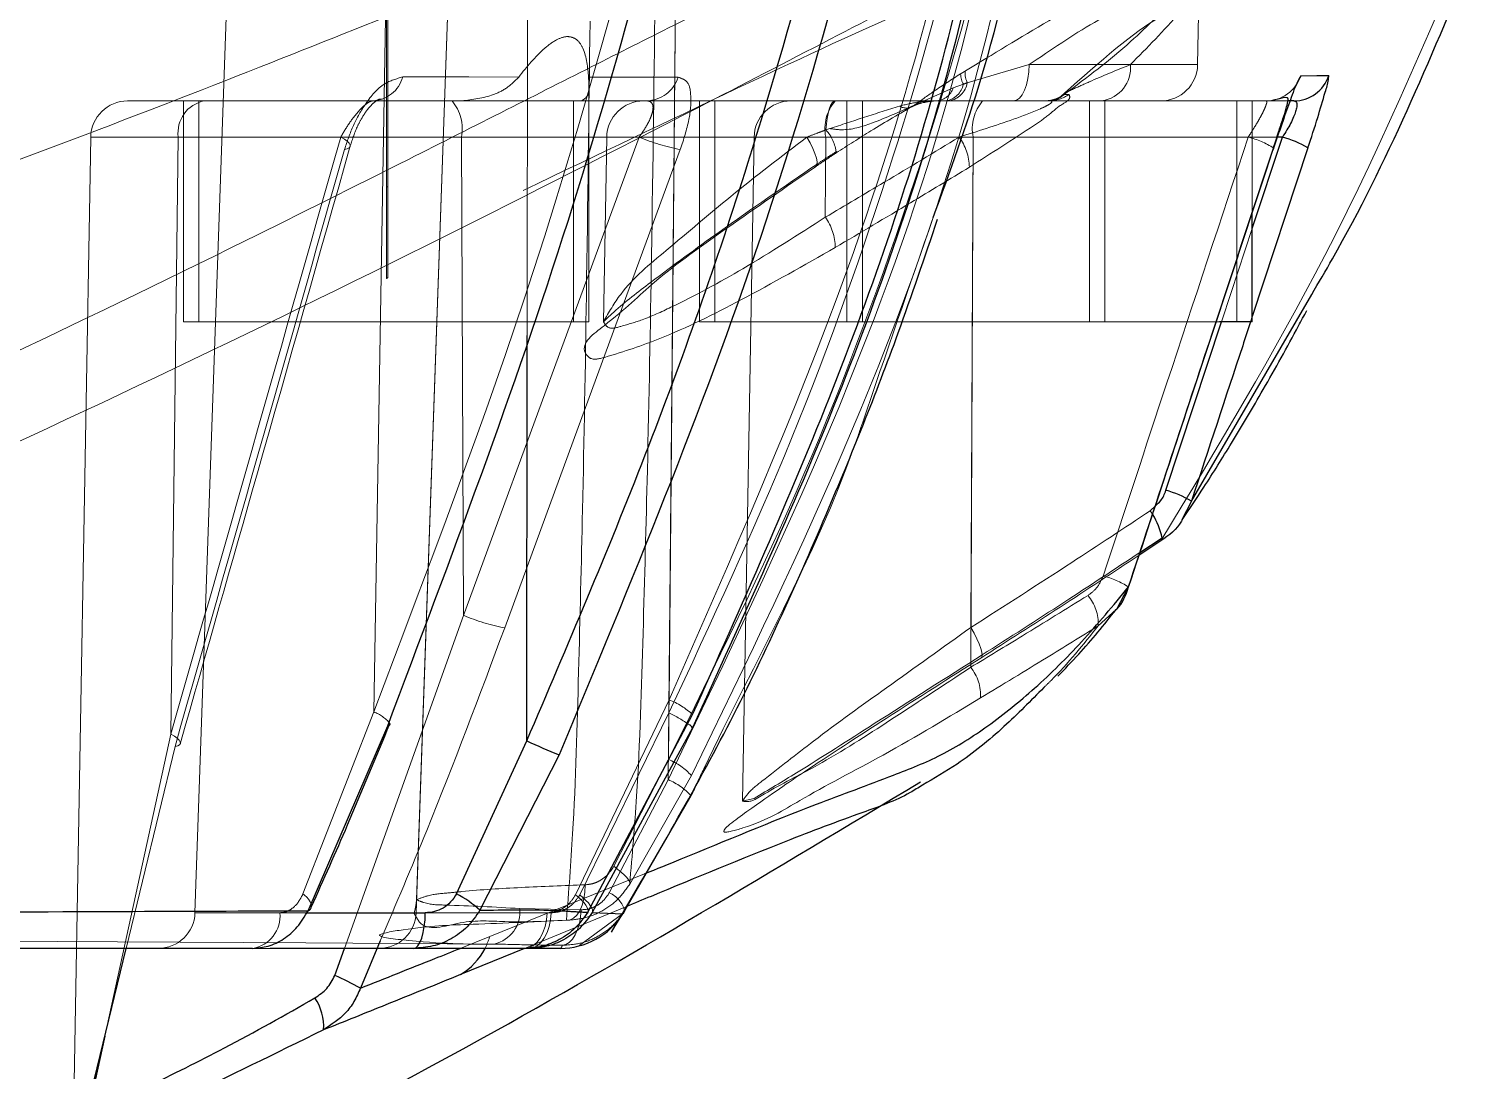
# Model space of a CAD drawing. Header units: millimetres. Extents: x 126 to 938, y 244 to 707.
# Drawn here: x 790.381 to 791.362, y 555.23 to 555.936 of the extents above; entities that cross this region are included whole.
import ezdxf

# ---------------------------------------------------------------- set-up
doc = ezdxf.new("R2010")
doc.units = ezdxf.units.MM
doc.linetypes.add('HIDDEN', pattern=[1.905, 1.27, -0.635])

msp = doc.modelspace()

# ---------------------------------------------------------------- linework, layer by layer
at = {"color": 7, "linetype": 'HIDDEN', "lineweight": 18}
for p, q in [((790.52286, 556.16313), (790.49399, 555.33638)), ((790.61524, 555.4727), (790.62686, 556.16313)), ((790.67287, 556.16313), (790.64399, 555.33638)), ((790.67287, 556.16313), (790.6443, 555.34526)), ((790.71929, 555.728), (790.7196, 556.16313)), ((790.81507, 555.4267), (790.82172, 556.16313)), ((790.81519, 555.44043), (790.82172, 556.16313)), ((790.81548, 555.47208), (790.82172, 556.16313)), ((790.81556, 555.48093), (790.82172, 556.16313)), ((790.62478, 555.76735), (790.62478, 556.08726)), ((790.624, 555.76666), (790.624, 556.04647)), ((790.624, 556.03725), (790.624, 555.82895)), ((790.6248, 555.82902), (790.62481, 556.03725)), ((791.17414, 555.91182), (791.17514, 555.96932)), ((791.05984, 555.91182), (791.0179, 555.89954)), ((791.17414, 555.91182), (791.05984, 555.91182)), ((791.1285, 555.91182), (791.17414, 555.91182)), ((790.76121, 555.73726), (790.76121, 555.89751)), ((791.01523, 555.89854), (791.00836, 555.89609)), ((790.50021, 555.88725), (790.44828, 555.88725)), ((790.44828, 555.88725), (790.66836, 555.88725)), ((790.75072, 555.88725), (790.48621, 555.88725)), ((790.48621, 555.88725), (790.48621, 555.73726)), ((790.4967, 555.88725), (790.4967, 555.73726)), ((790.67505, 555.88725), (790.4967, 555.88725)), ((790.61458, 555.88725), (790.50021, 555.88725)), ((790.67505, 555.88725), (790.61458, 555.88725)), ((790.66836, 555.88725), (790.80035, 555.88725)), ((790.75072, 555.88725), (790.75072, 555.73726)), ((790.75072, 555.88725), (790.75626, 555.88725)), ((790.80035, 555.88725), (790.75626, 555.88725)), ((790.92831, 555.88725), (790.79827, 555.88725)), ((790.79827, 555.88725), (790.92831, 555.88725)), ((791.10072, 555.88725), (790.83621, 555.88725)), ((790.83621, 555.88725), (790.83621, 555.73726)), ((790.8467, 555.88725), (790.8467, 555.73726)), ((790.8467, 555.88725), (791.11121, 555.88725)), ((791.0283, 555.88725), (790.89828, 555.88725)), ((790.89828, 555.88725), (791.0283, 555.88725)), ((791.07312, 555.88725), (790.92831, 555.88725)), ((790.92831, 555.88725), (790.99746, 555.88725)), ((791.20072, 555.88725), (790.93621, 555.88725)), ((790.93621, 555.88725), (790.93621, 555.73726)), ((790.94669, 555.88725), (790.94669, 555.73726)), ((790.94669, 555.88725), (791.2112, 555.88725)), ((791.00836, 555.89609), (790.98202, 555.88437)), ((790.99746, 555.88725), (791.0035, 555.88725)), ((791.0035, 555.88725), (791.00565, 555.88725)), ((791.00565, 555.88725), (791.0491, 555.88725)), ((791.22047, 555.88725), (791.0283, 555.88725)), ((791.0283, 555.88725), (791.23936, 555.88725)), ((791.0491, 555.88725), (791.14913, 555.88725)), ((791.06992, 555.88725), (791.07175, 555.88725)), ((791.10918, 555.88725), (791.06992, 555.88725)), ((791.07175, 555.88725), (791.07312, 555.88725)), ((791.10072, 555.88725), (791.10072, 555.73726)), ((791.11121, 555.73726), (791.11121, 555.88725)), ((791.20072, 555.88725), (791.20072, 555.73726)), ((791.2112, 555.81142), (791.2112, 555.88725)), ((791.2353, 555.88725), (791.22047, 555.88725)), ((790.97601, 555.88078), (790.97916, 555.8827)), ((790.92198, 555.86756), (790.92466, 555.86845)), ((790.42328, 555.86269), (790.41174, 555.20121)), ((790.42328, 555.86269), (790.48262, 555.86269)), ((790.67471, 555.86269), (790.42328, 555.86269)), ((790.47764, 555.45764), (790.48262, 555.86269)), ((790.48262, 555.86269), (790.59283, 555.86269)), ((790.67616, 555.5382), (790.67471, 555.86269)), ((790.79531, 555.86269), (790.67471, 555.86269)), ((790.77328, 555.86269), (790.77109, 555.73744)), ((790.77328, 555.86269), (790.92183, 555.86269)), ((790.90904, 555.86269), (790.77328, 555.86269)), ((790.87328, 555.86269), (790.86541, 555.41218)), ((790.87328, 555.86269), (791.02183, 555.86269)), ((791.02183, 555.86269), (790.87328, 555.86269)), ((790.92158, 555.80834), (790.92183, 555.86269)), ((790.92183, 555.86269), (791.0123, 555.86269)), ((791.02021, 555.50297), (791.02183, 555.86269)), ((791.02032, 555.53001), (791.02183, 555.86269)), ((791.02183, 555.86269), (791.20845, 555.86269)), ((791.22794, 555.86269), (791.02183, 555.86269)), ((790.624, 555.82895), (790.6248, 555.82902)), ((790.624, 555.76666), (790.624, 555.82895)), ((791.2112, 555.74095), (791.20999, 555.73726)), ((790.75072, 555.73726), (790.48621, 555.73726)), ((790.4967, 555.73726), (790.76121, 555.73726)), ((791.10072, 555.73726), (790.83621, 555.73726)), ((790.8467, 555.73726), (791.11121, 555.73726)), ((791.20072, 555.73726), (790.93621, 555.73726)), ((791.18887, 555.73726), (790.94669, 555.73726)), ((791.20072, 555.73726), (791.2112, 555.73726)), ((791.14204, 555.6092), (791.14545, 555.61251)), ((791.14204, 555.6092), (791.14365, 555.60652)), ((790.59544, 555.31225), (790.67616, 555.5382)), ((791.10672, 555.53111), (791.11885, 555.54208)), ((790.81556, 555.48093), (790.75212, 555.34862)), ((790.61524, 555.4727), (790.56717, 555.34915)), ((790.75499, 555.34854), (790.81548, 555.47208)), ((790.47764, 555.45764), (790.43284, 555.25265)), ((790.44727, 555.31225), (790.48045, 555.44928)), ((790.77806, 555.36791), (790.81519, 555.44043)), ((790.81507, 555.4267), (790.77505, 555.35001)), ((790.83073, 555.42946), (790.7889, 555.35572)), ((790.78552, 555.33766), (790.8306, 555.41571)), ((790.86541, 555.41218), (790.86807, 555.4128)), ((790.86807, 555.4128), (790.8733, 555.41403)), ((790.69399, 555.32027), (790.79898, 555.36287)), ((790.75593, 555.33844), (790.7143, 555.33928)), ((790.78636, 555.34054), (790.71749, 555.31226)), ((790.55164, 555.33638), (790.49399, 555.33638)), ((790.49399, 555.33638), (790.569, 555.33638)), ((790.7328, 555.33638), (790.64399, 555.33638)), ((790.64399, 555.33638), (790.73553, 555.33638)), ((790.75411, 555.31379), (790.78491, 555.33635)), ((790.78499, 555.33653), (790.78552, 555.33766)), ((790.67396, 555.31225), (790.69399, 555.32027)), ((785.98172, 555.31225), (790.7418, 555.31225)), ((790.46901, 555.31225), (790.53294, 555.31225)), ((790.54503, 555.31225), (790.46901, 555.31225)), ((790.61901, 555.31225), (790.71747, 555.31225)), ((790.7205, 555.31225), (790.61901, 555.31225))]:
    msp.add_line(p, q, dxfattribs=at)
at = {"color": 7, "linetype": 'Continuous', "lineweight": 25}
for p, q in [((791.23936, 555.88725), (791.2353, 555.88725)), ((791.2112, 555.80063), (791.23168, 555.86269)), ((791.23168, 555.86269), (791.22794, 555.86269)), ((791.24896, 555.85536), (791.2112, 555.74095)), ((791.22567, 555.85521), (791.22571, 555.85527)), ((791.2112, 555.73726), (791.2112, 555.81142)), ((791.16991, 555.61571), (791.2515, 555.75584)), ((791.15264, 555.62302), (791.19029, 555.73726)), ((791.2112, 555.73726), (791.18887, 555.73726)), ((790.71909, 555.45306), (790.71929, 555.728)), ((791.16991, 555.61571), (791.1635, 555.60291)), ((791.14914, 555.5887), (791.13441, 555.57901)), ((791.135, 555.5809), (791.15008, 555.59081)), ((791.11924, 555.54244), (791.12732, 555.5575)), ((791.12726, 555.55743), (791.1273, 555.55749)), ((790.76037, 555.33674), (790.83158, 555.47088)), ((790.5707, 555.33779), (790.62472, 555.46333)), ((790.83141, 555.46187), (790.7635, 555.33656)), ((790.6714, 555.3493), (790.71909, 555.45306)), ((790.74097, 555.44357), (790.68722, 555.33809)), ((790.569, 555.33638), (790.65024, 555.33638)), ((790.7635, 555.33656), (790.78416, 555.33568)), ((790.53294, 555.31225), (787.47846, 555.31225)), ((790.42381, 555.21537), (790.44727, 555.31225)), ((790.64225, 555.31225), (790.54503, 555.31225)), ((790.58886, 555.29384), (790.59544, 555.31225)), ((790.61967, 555.31728), (790.60624, 555.28534)), ((790.71747, 555.31225), (790.64225, 555.31225)), ((790.71749, 555.31226), (790.67405, 555.29441)), ((790.7418, 555.31225), (790.7205, 555.31225)), ((790.43284, 555.25265), (790.42652, 555.22376))]:
    msp.add_line(p, q, dxfattribs=at)
at = {"color": 7, "linetype": 'HIDDEN', "lineweight": 18, "flags": 128}
for points in [[(791.05984, 555.91182), (791.0596, 555.907), (791.05897, 555.90239), (791.05797, 555.89814), (791.05664, 555.89442), (791.05501, 555.89138), (791.05318, 555.88912), (791.05118, 555.88772), (791.0491, 555.88725)], [(790.63492, 555.90349), (790.67978, 555.90345), (790.71361, 555.90342)], [(790.76095, 555.90338), (790.79565, 555.90335), (790.82179, 555.90333)], [(790.92831, 555.88725), (790.92721, 555.88689), (790.92615, 555.88583), (790.92515, 555.88409), (790.92424, 555.88172), (790.92344, 555.87879), (790.9228, 555.87539), (790.9223, 555.87161), (790.92198, 555.86756)], [(790.59544, 555.85437), (790.59733, 555.85478), (790.59862, 555.85541), (790.59927, 555.85626), (790.59924, 555.85729), (790.59856, 555.85849), (790.59724, 555.85981), (790.59531, 555.86122), (790.59283, 555.86269)], [(790.67616, 555.5382), (790.74289, 555.71992), (790.79531, 555.86269)], [(790.91418, 555.84213), (790.91529, 555.84268), (790.9159, 555.84395), (790.91598, 555.8459), (790.91554, 555.84845), (790.91457, 555.85152), (790.91314, 555.855), (790.91127, 555.85877), (790.90904, 555.86269)], [(790.82322, 555.85418), (790.75651, 555.67247), (790.70409, 555.5297)], [(791.19029, 555.73726), (791.19689, 555.75724), (791.2112, 555.80063)], [(791.02032, 555.53001), (791.02252, 555.52611), (791.02443, 555.52236), (791.02596, 555.51888), (791.0271, 555.5158), (791.02778, 555.51321), (791.02799, 555.51121), (791.02772, 555.50987), (791.02698, 555.50922)], [(790.48045, 555.44928), (790.48226, 555.44971), (790.48349, 555.45036), (790.48409, 555.45121), (790.48403, 555.45225), (790.48332, 555.45345), (790.482, 555.45477), (790.48009, 555.45618), (790.47764, 555.45764)], [(790.77806, 555.36791), (790.78077, 555.36587), (790.78319, 555.36389), (790.78526, 555.36202), (790.78691, 555.36031), (790.78813, 555.35879), (790.78888, 555.3575), (790.78914, 555.35647), (790.7889, 555.35572)], [(790.74598, 555.33127), (790.74846, 555.3315), (790.75084, 555.3327), (790.75303, 555.33483), (790.75497, 555.3378), (790.75654, 555.34149), (790.75771, 555.34576), (790.75842, 555.35044), (790.75865, 555.35535)], [(790.76037, 555.33674), (790.76065, 555.33763), (790.76054, 555.33875), (790.76004, 555.34006), (790.75915, 555.34154), (790.75789, 555.34317), (790.75626, 555.34492), (790.75433, 555.34675), (790.75212, 555.34862)], [(790.75499, 555.34854), (790.75723, 555.34664), (790.75919, 555.3448), (790.76083, 555.34304), (790.76213, 555.3414), (790.76306, 555.33991), (790.7636, 555.33859), (790.76375, 555.33746), (790.7635, 555.33656)], [(790.6443, 555.34525), (790.64408, 555.34266), (790.64364, 555.34018), (790.64262, 555.33581), (790.64493, 555.33217)], [(790.75593, 555.33844), (790.75557, 555.33373), (790.75476, 555.32923), (790.75353, 555.3251), (790.75194, 555.32147), (790.75002, 555.31849), (790.74785, 555.31625), (790.74551, 555.31484), (790.74309, 555.31431)], [(790.7328, 555.33638), (790.73242, 555.33163), (790.73148, 555.32709), (790.73004, 555.32292), (790.72813, 555.31927), (790.72583, 555.31629), (790.72322, 555.31408), (790.72041, 555.31271), (790.71747, 555.31225)], [(790.7205, 555.31225), (790.72336, 555.31271), (790.72613, 555.31408), (790.72869, 555.31629), (790.73094, 555.31927), (790.73282, 555.32292), (790.73423, 555.32709), (790.73515, 555.33163), (790.73553, 555.33638)]]:
    msp.add_lwpolyline(points, dxfattribs=at)
at = {"color": 7, "linetype": 'Continuous', "lineweight": 25, "flags": 128}
for points in [[(791.24416, 555.90435), (791.25495, 555.90442), (791.26309, 555.90447)], [(790.62472, 555.46333), (790.62589, 555.46363), (790.62636, 555.46424), (790.62623, 555.46492)], [(790.64225, 555.31225), (790.64378, 555.31271), (790.64524, 555.31408), (790.6466, 555.31629), (790.64781, 555.31927), (790.6488, 555.32292), (790.64955, 555.32709), (790.65004, 555.33163), (790.65024, 555.33638)]]:
    msp.add_lwpolyline(points, dxfattribs=at)
at = {"color": 7, "linetype": 'HIDDEN', "lineweight": 18}
for centre, radius, start, end in [((787.4737, 561.18726), 5.5, 270.00004, 89.99996), ((787.4737, 561.18726), 5.5, 270.00004, 89.99996), ((787.47371, 561.18725), 5.94999, 273.191627, 325.369072), ((787.4737, 561.18727), 5.95001, 273.191653, 322.235901), ((787.4737, 561.18728), 5.93542, 272.000019, 320.136068), ((791.0293, 555.90558), 0.01289, 171.12303, 207.92575), ((791.10597, 555.90965), 0.02263, 278.15629, 5.49365), ((791.14914, 555.91226), 0.025, 270.00601, 358.98798), ((790.61362, 555.90932), 0.02209, 272.51427, 344.69058), ((790.79977, 555.91036), 0.02311, 271.42135, 342.28786), ((791.00099, 555.9016), 0.01457, 279.92636, 347.87822), ((791.00291, 555.90224), 0.01523, 280.34633, 349.79284), ((791.02762, 555.90558), 0.01425, 179.97178, 209.60123), ((791.22045, 555.91225), 0.02499, 270.03352, 341.57441), ((790.44827, 555.86226), 0.02499, 89.9822, 179.01179), ((790.50457, 555.86555), 0.02213, 101.34297, 187.42663), ((790.64595, 555.86835), 0.02931, 348.86147, 40.1447), ((790.79827, 555.86226), 0.02499, 89.9822, 179.01179), ((790.89827, 555.86226), 0.02499, 89.9822, 179.01179), ((790.95026, 555.86833), 0.02898, 139.24107, 191.23211), ((790.99578, 555.90046), 0.01331, 277.24794, 340.81695), ((791.05031, 555.86832), 0.02904, 139.2993, 191.17388), ((791.05031, 555.86832), 0.02904, 139.2993, 191.17388), ((791.06987, 555.91131), 0.02406, 270.11063, 304.97617), ((791.07308, 555.91134), 0.02408, 270.0931, 304.98178), ((790.97651, 555.89102), 0.00863, 237.56281, 309.69883), ((790.90306, 555.84981), 0.02594, 4.6337, 43.17786), ((790.84856, 555.9874), 0.13561, 246.87886, 259.23399), ((790.98375, 555.84145), 0.03558, 1.35988, 36.64178), ((791.19305, 555.80309), 0.06156, 57.95841, 75.51553), ((790.89288, 555.78764), 0.03539, 0.14839, 35.80448), ((791.09482, 555.50556), 0.06125, 57.96788, 75.60629), ((791.07607, 555.53229), 0.03066, 357.79167, 39.37586), ((790.72954, 555.66338), 0.13608, 246.90495, 259.22153), ((790.99628, 555.48388), 0.03061, 356.77858, 38.59884), ((790.79683, 555.43325), 0.05122, 47.28159, 68.5545), ((790.6054, 555.44712), 0.0274, 40.51413, 68.95315), ((790.76178, 555.36431), 0.12041, 55.78488, 63.51446), ((790.79818, 555.39981), 0.04404, 42.32151, 67.27091), ((790.7961, 555.38344), 0.04725, 43.08296, 66.32145), ((790.56069, 555.33834), 0.0126, 10.65237, 59.03909), ((790.76676, 555.33236), 0.0195, 15.77213, 64.81706), ((790.69196, 555.33706), 0.02245, 282.73429, 5.6804), ((790.469, 555.33726), 0.02501, 270.01333, 357.98431), ((790.52945, 555.33427), 0.0223, 279.01176, 5.42272), ((790.619, 555.33726), 0.02501, 270.01333, 357.98431), ((790.58813, 555.35796), 0.11237, 335.99678, 340.4004)]:
    msp.add_arc(centre, radius, start, end, dxfattribs=at)
at = {"color": 7, "linetype": 'Continuous', "lineweight": 25}
for centre, radius, start, end in [((791.23935, 555.91223), 0.02498, 270.02665, 341.89623), ((791.21269, 555.79393), 0.07133, 59.44363, 74.56066), ((791.13319, 555.5531), 0.07258, 59.61011, 74.46121), ((791.10561, 555.58176), 0.04538, 11.49803, 33.06095), ((791.14785, 555.59054), 0.00225, 305.1228, 6.77214), ((790.82769, 555.46023), 0.00407, 23.71901, 63.85796), ((790.87469, 555.7818), 0.36371, 244.67093, 248.42788), ((790.63395, 555.27967), 0.07906, 47.64528, 61.7299), ((790.56984, 555.34091), 0.00325, 285.43817, 355.69994), ((790.74178, 555.36229), 0.05004, 270.02676, 327.87549), ((790.65208, 555.3318), 0.04336, 300.44286, 333.21035), ((790.50578, 555.10193), 0.20912, 61.28874, 66.59158), ((790.54662, 555.25913), 0.03472, 356.48456, 34.15927)]:
    msp.add_arc(centre, radius, start, end, dxfattribs=at)
at = {"color": 7, "linetype": 'HIDDEN', "lineweight": 18}
for points, knots in [([(793.43895, 560.89315), (793.42517, 560.712), (793.39761, 560.34966), (793.29374, 559.81368), (793.1447, 559.28879), (792.94722, 558.77955), (792.70571, 558.2929), (792.42232, 557.83261), (792.10029, 557.40181), (791.7405, 557.00109), (791.34271, 556.63149), (790.90927, 556.29689), (790.4405, 555.99948), (789.93517, 555.74167), (789.3938, 555.52897), (788.82606, 555.3706), (788.2459, 555.26616), (787.8561, 555.24346), (787.66121, 555.23211)], [0, 0, 0, 0, 0.061266, 0.122548, 0.183856, 0.245203, 0.306595, 0.366948, 0.427369, 0.487864, 0.548446, 0.610363, 0.672391, 0.735529, 0.801529, 0.86833, 0.934165, 1, 1, 1, 1]), ([(790.83363, 556.16313), (790.79957, 556.03176), (790.73888, 555.79772), (790.65294, 555.5718), (790.61524, 555.4727)], [0, 0, 0, 0, 0.561321, 1, 1, 1, 1]), ([(791.06105, 556.16313), (791.04927, 556.09102), (791.02573, 555.94688), (790.94544, 555.69849), (790.86448, 555.5297), (790.81507, 555.4267)], [0, 0, 0, 0, 0.280654, 0.561076, 1, 1, 1, 1]), ([(790.81519, 555.44043), (790.84699, 555.50445), (790.91063, 555.63258), (790.97982, 555.81977), (791.03316, 555.9964), (791.0524, 556.10755), (791.06202, 556.16313)], [0, 0, 0, 0, 0.279446, 0.55918, 0.779575, 1, 1, 1, 1]), ([(790.81548, 555.47208), (790.8442, 555.53369), (790.90167, 555.65692), (790.96498, 555.83572), (791.01368, 556.00426), (791.03084, 556.11017), (791.03942, 556.16313)], [0, 0, 0, 0, 0.279484, 0.559025, 0.779488, 1, 1, 1, 1]), ([(791.03506, 556.16313), (791.02323, 556.09686), (790.9996, 555.96442), (790.92766, 555.73511), (790.85805, 555.57727), (790.81556, 555.48093)], [0, 0, 0, 0, 0.2806245, 0.5608938, 1, 1, 1, 1]), ([(784.7412, 555.58076), (784.83141, 555.54332), (785.01491, 555.46715), (785.29918, 555.37017), (785.63911, 555.27341), (786.03486, 555.18977), (786.48683, 555.14079), (786.94079, 555.11016), (787.39582, 555.0978), (787.85087, 555.10363), (788.30537, 555.12907), (788.75953, 555.16818), (789.20787, 555.24767), (789.64561, 555.36577), (789.99837, 555.49197), (790.27042, 555.60769), (790.46814, 555.69926), (790.6561, 555.79101), (790.80799, 555.86849), (790.92214, 555.92766), (791.00313, 555.96965), (791.07565, 556.00723), (791.15995, 556.04885), (791.24035, 556.09139), (791.30492, 556.10683), (791.32761, 556.11225)], [0, 0, 0, 0, 0.042869, 0.087208, 0.131759, 0.19799, 0.264475, 0.331157, 0.397714, 0.464253, 0.530881, 0.597534, 0.664246, 0.730468, 0.796358, 0.828538, 0.860234, 0.892005, 0.920352, 0.935089, 0.948451, 0.960407, 0.970931, 0.989782, 1, 1, 1, 1]), ([(791.12195, 556.11225), (791.08412, 556.10668), (790.99216, 556.09315), (790.87485, 556.04482), (790.7587, 555.99917), (790.65569, 555.95709), (790.54216, 555.9116), (790.36675, 555.8433), (790.12021, 555.75493), (789.79175, 555.65508), (789.55744, 555.60288), (789.43487, 555.57558)], [0, 0, 0, 0, 0.064477, 0.156737, 0.213036, 0.275822, 0.344849, 0.419908, 0.594151, 0.787683, 1, 1, 1, 1]), ([(791.06738, 556.10157), (791.05459, 556.0363), (791.02523, 555.8865), (790.94355, 555.66137), (790.86831, 555.50671), (790.83073, 555.42946)], [0, 0, 0, 0, 0.278667, 0.639674, 1, 1, 1, 1]), ([(791.16395, 556.08764), (791.15092, 556.08413), (791.12232, 556.07641), (791.07539, 556.05924), (791.01964, 556.03569), (790.9659, 556.01078), (790.91571, 555.98665), (790.87055, 555.9645), (790.82033, 555.93933), (790.76478, 555.9113), (790.70367, 555.88035), (790.62439, 555.84022), (790.5086, 555.78235), (790.3802, 555.72013), (790.23994, 555.65461), (790.10964, 555.5974), (789.96866, 555.53948), (789.87567, 555.50489), (789.83038, 555.48804)], [0, 0, 0, 0, 0.027645, 0.060698, 0.10231, 0.151691, 0.182084, 0.216457, 0.254781, 0.297234, 0.34398, 0.395186, 0.47937, 0.609299, 0.687642, 0.796658, 0.900956, 1, 1, 1, 1]), ([(788.9203, 555.21457), (789.05293, 555.2395), (789.31785, 555.28932), (789.66207, 555.3891), (789.95525, 555.49076), (790.19789, 555.58743), (790.41137, 555.68252), (790.59631, 555.76883), (790.7504, 555.8426), (790.88929, 555.90929), (791.00832, 555.96332), (791.10277, 556.00295), (791.17854, 556.02225), (791.24071, 556.03379), (791.27956, 556.04203), (791.29881, 556.04612)], [0, 0, 0, 0, 0.159959, 0.319511, 0.42439, 0.527891, 0.629124, 0.701484, 0.769909, 0.831722, 0.884161, 0.924999, 0.952911, 0.976668, 1, 1, 1, 1]), ([(791.37111, 556.02807), (791.33636, 555.94505), (791.27283, 555.79325), (791.18771, 555.65248), (791.14914, 555.5887)], [0, 0, 0, 0, 0.546924, 1, 1, 1, 1]), ([(791.08366, 555.8916), (791.09905, 555.90315), (791.12694, 555.9241), (791.15814, 555.95651), (791.18297, 555.97295), (791.18565, 555.99956), (791.15092, 555.98227), (791.12117, 555.96964), (791.0699, 555.93998), (791.03512, 555.91884), (791.01656, 555.90757)], [0, 0, 0, 0, 0.172686, 0.312934, 0.404108, 0.435826, 0.500139, 0.628773, 0.801941, 1, 1, 1, 1]), ([(791.17558, 555.97363), (791.17559, 555.97368), (791.17603, 555.97633), (791.16062, 555.9499), (791.13743, 555.94044), (791.1032, 555.90984), (791.07923, 555.88841)], [0, 0, 0, 0, 0.001168, 0.061233, 0.342647, 1, 1, 1, 1]), ([(790.7889, 555.35572), (790.79058, 555.37561), (790.79536, 555.43229), (790.79795, 555.52604), (790.80133, 555.64827), (790.80402, 555.79562), (790.80546, 555.90611), (790.80626, 555.96811)], [0, 0, 0, 0, 0.097724, 0.278476, 0.458964, 0.696435, 1, 1, 1, 1]), ([(791.05984, 555.91182), (791.07454, 555.92185), (791.10122, 555.94008), (791.13615, 555.95719), (791.16081, 555.97609), (791.17225, 555.97068), (791.17514, 555.96932)], [0, 0, 0, 0, 0.39842, 0.723572, 0.930044, 1, 1, 1, 1]), ([(791.17514, 555.96932), (791.17417, 555.9664), (791.17143, 555.95815), (791.15509, 555.93881), (791.13984, 555.92333), (791.1285, 555.91182)], [0, 0, 0, 0, 0.122475, 0.347399, 1, 1, 1, 1]), ([(790.76196, 555.94125), (790.7612, 555.87918), (790.75985, 555.76869), (790.75732, 555.62152), (790.7542, 555.49985), (790.75184, 555.40692), (790.74749, 555.35084), (790.74598, 555.33127)], [0, 0, 0, 0, 0.305158, 0.543182, 0.723548, 0.903504, 1, 1, 1, 1]), ([(790.71361, 555.90342), (790.71912, 555.91032), (790.72681, 555.91995), (790.73861, 555.92877), (790.74642, 555.93165), (790.75354, 555.92925), (790.75962, 555.91927), (790.76039, 555.9101), (790.76095, 555.90338)], [0, 0, 0, 0, 0.339497, 0.473278, 0.569121, 0.647612, 0.741884, 1, 1, 1, 1]), ([(791.01656, 555.90757), (791.01597, 555.9072), (791.0149, 555.90654), (791.01384, 555.90588), (791.01338, 555.90559)], [0, 0, 0, 0, 0.5578228, 1, 1, 1, 1]), ([(791.08366, 555.8916), (791.08417, 555.89209), (791.08574, 555.89362), (791.09169, 555.89608), (791.10587, 555.90267), (791.11911, 555.90802), (791.1285, 555.91182)], [0, 0, 0, 0, 0.042552, 0.132806, 0.385664, 1, 1, 1, 1]), ([(790.63492, 555.90349), (790.63064, 555.90226), (790.62032, 555.89928), (790.60981, 555.88589), (790.60088, 555.87082), (790.59726, 555.85989), (790.59544, 555.85437)], [0, 0, 0, 0, 0.19873, 0.479072, 0.737161, 1, 1, 1, 1]), ([(790.71361, 555.90342), (790.71112, 555.90091), (790.70615, 555.89593), (790.69314, 555.8894), (790.68235, 555.88812), (790.67505, 555.88725)], [0, 0, 0, 0, 0.245848, 0.490114, 1, 1, 1, 1]), ([(790.75626, 555.88725), (790.75804, 555.8885), (790.76124, 555.89074), (790.76123, 555.89717), (790.76105, 555.90107), (790.76095, 555.90338)], [0, 0, 0, 0, 0.33765, 0.607428, 1, 1, 1, 1]), ([(790.82322, 555.85418), (790.82543, 555.86099), (790.82942, 555.87329), (790.83095, 555.88852), (790.82912, 555.90069), (790.82395, 555.90255), (790.82179, 555.90333)], [0, 0, 0, 0, 0.394293, 0.712072, 0.880195, 1, 1, 1, 1]), ([(791.01338, 555.90559), (791.00727, 555.9017), (790.99663, 555.89491), (790.98639, 555.88753), (790.98202, 555.88437)], [0, 0, 0, 0, 0.573059, 1, 1, 1, 1]), ([(791.0179, 555.89954), (791.0174, 555.89935), (791.01651, 555.89903), (791.01562, 555.89869), (791.01523, 555.89854)], [0, 0, 0, 0, 0.561814, 1, 1, 1, 1]), ([(790.59283, 555.86269), (790.59466, 555.86579), (790.5974, 555.87045), (790.60153, 555.8761), (790.6046, 555.87984), (790.60751, 555.88294), (790.61018, 555.88521), (790.61244, 555.88683), (790.61395, 555.88713), (790.61458, 555.88725)], [0, 0, 0, 0, 0.322705, 0.483394, 0.626701, 0.756539, 0.863146, 0.942606, 1, 1, 1, 1]), ([(790.59934, 555.85673), (790.60083, 555.86133), (790.60302, 555.86805), (790.60732, 555.876), (790.61053, 555.88087), (790.61372, 555.88464), (790.61655, 555.88707), (790.61895, 555.8886), (790.62037, 555.88841), (790.62091, 555.88834)], [0, 0, 0, 0, 0.36186, 0.528216, 0.675841, 0.799613, 0.894851, 0.959745, 1, 1, 1, 1]), ([(790.80035, 555.88725), (790.80116, 555.88718), (790.80267, 555.88706), (790.8044, 555.88531), (790.80484, 555.88271), (790.8044, 555.87959), (790.80314, 555.87584), (790.80035, 555.86996), (790.79737, 555.86567), (790.79531, 555.86269)], [0, 0, 0, 0, 0.080628, 0.150119, 0.231042, 0.339456, 0.468892, 0.632085, 1, 1, 1, 1]), ([(790.97188, 555.88373), (790.97608, 555.88475), (790.98297, 555.88642), (790.9916, 555.88716), (790.99591, 555.88723), (790.99746, 555.88725)], [0, 0, 0, 0, 0.500038, 0.820398, 1, 1, 1, 1]), ([(790.97916, 555.8827), (790.98203, 555.88397), (790.98602, 555.88573), (790.99172, 555.88688), (790.99439, 555.88711), (790.99585, 555.88724)], [0, 0, 0, 0, 0.538838, 0.747179, 1, 1, 1, 1]), ([(791.07312, 555.88725), (791.07393, 555.88736), (791.07491, 555.88749), (791.0753, 555.88635), (791.0746, 555.88573), (791.07365, 555.88499), (791.07119, 555.88359), (791.06316, 555.87985), (791.04318, 555.87245), (791.02463, 555.86658), (791.0123, 555.86269)], [0, 0, 0, 0, 0.028388, 0.034757, 0.045428, 0.063293, 0.08928, 0.164829, 0.445155, 1, 1, 1, 1]), ([(791.01932, 555.8423), (791.03395, 555.85162), (791.05209, 555.86318), (791.07378, 555.8778), (791.08025, 555.88429), (791.08823, 555.88822), (791.08711, 555.89105), (791.08689, 555.8916)], [0, 0, 0, 0, 0.6191555, 0.7678758, 0.8982228, 0.980304, 1, 1, 1, 1]), ([(791.07175, 555.88725), (791.07407, 555.88745), (791.07844, 555.88782), (791.08199, 555.89039), (791.08366, 555.8916)], [0, 0, 0, 0, 0.528919, 1, 1, 1, 1]), ([(791.08689, 555.8916), (791.08629, 555.8916), (791.08521, 555.8916), (791.08413, 555.8916), (791.08366, 555.8916)], [0, 0, 0, 0, 0.560887, 1, 1, 1, 1]), ([(791.20845, 555.86269), (791.2104, 555.86574), (791.21325, 555.8702), (791.2166, 555.876), (791.21851, 555.8797), (791.22, 555.88279), (791.22068, 555.88494), (791.22128, 555.88666), (791.22067, 555.8871), (791.22047, 555.88725)], [0, 0, 0, 0, 0.388608, 0.566809, 0.715443, 0.837691, 0.924821, 0.974866, 1, 1, 1, 1]), ([(791.23197, 555.88935), (791.23113, 555.88913), (791.22855, 555.88845), (791.22595, 555.8879), (791.22418, 555.88753)], [0, 0, 0, 0, 0.324941, 1, 1, 1, 1]), ([(791.23493, 555.88934), (791.23431, 555.88952), (791.23331, 555.88982), (791.23235, 555.88948), (791.23197, 555.88935)], [0, 0, 0, 0, 0.61225, 1, 1, 1, 1]), ([(790.98202, 555.88437), (790.97249, 555.88007), (790.95667, 555.87295), (790.93687, 555.86673), (790.92731, 555.86807), (790.92466, 555.86845)], [0, 0, 0, 0, 0.523335, 0.867631, 1, 1, 1, 1]), ([(790.92466, 555.86845), (790.93251, 555.87104), (790.94822, 555.87624), (790.96399, 555.88123), (790.97188, 555.88373)], [0, 0, 0, 0, 0.499829, 1, 1, 1, 1]), ([(790.98202, 555.88437), (790.97215, 555.87866), (790.95418, 555.86826), (790.93676, 555.85698), (790.92892, 555.85191)], [0, 0, 0, 0, 0.549852, 1, 1, 1, 1]), ([(790.90904, 555.86269), (790.91144, 555.8636), (790.91574, 555.86524), (790.92006, 555.86685), (790.92198, 555.86756)], [0, 0, 0, 0, 0.556207, 1, 1, 1, 1]), ([(790.59283, 555.86269), (790.57139, 555.78705), (790.5331, 555.652), (790.49458, 555.51702), (790.47764, 555.45764)], [0, 0, 0, 0, 0.560059, 1, 1, 1, 1]), ([(790.77109, 555.73744), (790.77475, 555.74381), (790.78555, 555.76262), (790.81757, 555.78875), (790.85915, 555.82458), (790.89168, 555.84943), (790.90904, 555.86269)], [0, 0, 0, 0, 0.116851, 0.345488, 0.650706, 1, 1, 1, 1]), ([(791.0123, 555.86269), (790.99543, 555.85244), (790.96529, 555.83415), (790.93494, 555.81622), (790.92158, 555.80834)], [0, 0, 0, 0, 0.560092, 1, 1, 1, 1]), ([(791.20845, 555.86269), (791.19006, 555.80711), (791.15722, 555.70786), (791.12446, 555.60858), (791.11004, 555.56489)], [0, 0, 0, 0, 0.559989, 1, 1, 1, 1]), ([(790.48045, 555.44928), (790.50198, 555.52487), (790.54042, 555.65987), (790.57863, 555.79494), (790.59544, 555.85437)], [0, 0, 0, 0, 0.559931, 1, 1, 1, 1]), ([(790.48413, 555.45165), (790.50156, 555.51272), (790.54009, 555.64771), (790.57837, 555.78277), (790.59934, 555.85673)], [0, 0, 0, 0, 0.452415, 1, 1, 1, 1]), ([(790.92892, 555.85191), (790.92613, 555.85009), (790.9212, 555.84686), (790.91631, 555.84356), (790.91418, 555.84213)], [0, 0, 0, 0, 0.563847, 1, 1, 1, 1]), ([(790.91597, 555.84435), (790.91796, 555.84566), (790.92241, 555.84857), (790.92689, 555.85143), (790.92937, 555.85301)], [0, 0, 0, 0, 0.447737, 1, 1, 1, 1]), ([(790.91418, 555.84213), (790.89476, 555.82868), (790.85859, 555.80363), (790.80739, 555.76761), (790.78165, 555.74158), (790.75389, 555.72169), (790.76284, 555.71071), (790.7827, 555.7163), (790.81539, 555.72723), (790.86848, 555.75373), (790.90715, 555.77572), (790.92827, 555.78773)], [0, 0, 0, 0, 0.18389, 0.342576, 0.45888, 0.51606, 0.528478, 0.553803, 0.655673, 0.811936, 1, 1, 1, 1]), ([(790.77109, 555.73744), (790.77339, 555.73961), (790.78348, 555.74916), (790.80984, 555.76931), (790.8556, 555.80308), (790.89373, 555.82915), (790.91597, 555.84435)], [0, 0, 0, 0, 0.052618, 0.231149, 0.5515, 1, 1, 1, 1]), ([(790.92827, 555.78773), (790.94533, 555.79781), (790.97579, 555.81582), (791.00602, 555.8342), (791.01932, 555.8423)], [0, 0, 0, 0, 0.559892, 1, 1, 1, 1]), ([(790.6248, 555.82902), (790.6248, 555.82528), (790.6248, 555.81771), (790.6248, 555.80459), (790.62478, 555.78778), (790.62478, 555.77478), (790.62478, 555.76735)], [0, 0, 0, 0, 0.182257, 0.367897, 0.638191, 1, 1, 1, 1]), ([(790.92158, 555.80834), (790.90303, 555.79642), (790.86892, 555.77449), (790.82748, 555.75195), (790.79904, 555.73894), (790.7856, 555.73501), (790.77449, 555.7318), (790.77197, 555.73599), (790.77109, 555.73744)], [0, 0, 0, 0, 0.385345, 0.708494, 0.83312, 0.920566, 0.972552, 1, 1, 1, 1]), ([(790.8306, 555.41571), (790.83344, 555.42183), (790.87022, 555.50111), (790.91737, 555.58201), (790.96076, 555.71009), (790.97863, 555.7616), (790.99473, 555.80802)], [0, 0, 0, 0, 0.047518, 0.615823, 0.653804, 1, 1, 1, 1]), ([(790.62478, 555.76735), (790.62463, 555.76722), (790.62437, 555.76699), (790.62411, 555.76676), (790.624, 555.76666)], [0, 0, 0, 0, 0.567468, 1, 1, 1, 1]), ([(791.02032, 555.53001), (791.04315, 555.54461), (791.08393, 555.5707), (791.12428, 555.59744), (791.14204, 555.6092)], [0, 0, 0, 0, 0.559902, 1, 1, 1, 1]), ([(791.13441, 555.57901), (791.11661, 555.56725), (791.08099, 555.54369), (791.04499, 555.52071), (791.02698, 555.50922)], [0, 0, 0, 0, 0.499529, 1, 1, 1, 1]), ([(791.02799, 555.51134), (791.0465, 555.52316), (791.08236, 555.54607), (791.11784, 555.56954), (791.135, 555.5809)], [0, 0, 0, 0, 0.5163644, 1, 1, 1, 1]), ([(791.11004, 555.56489), (791.10873, 555.56193), (791.1064, 555.55666), (791.10179, 555.55324), (791.09978, 555.55174)], [0, 0, 0, 0, 0.561724, 1, 1, 1, 1]), ([(791.09978, 555.55174), (791.08497, 555.54256), (791.05853, 555.52617), (791.03192, 555.51006), (791.02021, 555.50297)], [0, 0, 0, 0, 0.560041, 1, 1, 1, 1]), ([(790.70409, 555.5297), (790.68691, 555.48371), (790.66024, 555.41231), (790.63032, 555.34222), (790.61967, 555.31728)], [0, 0, 0, 0, 0.644141, 1, 1, 1, 1]), ([(790.86541, 555.41218), (790.86646, 555.41375), (790.86998, 555.419), (790.88691, 555.43204), (790.91778, 555.45656), (790.96558, 555.49083), (791.00126, 555.51636), (791.02032, 555.53001)], [0, 0, 0, 0, 0.0289641, 0.0968739, 0.3245733, 0.6391356, 1, 1, 1, 1]), ([(791.02685, 555.48215), (791.0418, 555.49121), (791.06851, 555.50739), (791.09504, 555.52386), (791.10672, 555.53111)], [0, 0, 0, 0, 0.559951, 1, 1, 1, 1]), ([(791.10672, 555.53111), (791.09647, 555.51834), (791.0848, 555.50379), (791.07145, 555.49082), (791.06982, 555.48923)], [0, 0, 0, 0, 0.87763, 1, 1, 1, 1]), ([(791.02698, 555.50922), (791.00596, 555.49585), (790.96673, 555.4709), (790.9089, 555.43326), (790.8826, 555.41533), (790.84469, 555.38798), (790.88026, 555.39762), (790.9077, 555.41558), (790.9656, 555.44511), (791.00529, 555.46911), (791.02685, 555.48215)], [0, 0, 0, 0, 0.1871644, 0.3492671, 0.4660129, 0.5167187, 0.5487108, 0.6538765, 0.8119961, 1, 1, 1, 1]), ([(790.8733, 555.41403), (790.88292, 555.41978), (790.91037, 555.4362), (790.96161, 555.46917), (791.00357, 555.49583), (791.02799, 555.51134)], [0, 0, 0, 0, 0.183817, 0.525175, 1, 1, 1, 1]), ([(791.02021, 555.50297), (791.00117, 555.49042), (790.96591, 555.46716), (790.91857, 555.43664), (790.88697, 555.4215), (790.87094, 555.41124), (790.86647, 555.412), (790.86541, 555.41218)], [0, 0, 0, 0, 0.380396, 0.704667, 0.925767, 0.982438, 1, 1, 1, 1]), ([(790.77806, 555.36791), (790.77687, 555.36607), (790.77456, 555.36249), (790.7697, 555.35858), (790.76434, 555.35597), (790.76053, 555.35556), (790.75865, 555.35535)], [0, 0, 0, 0, 0.270852, 0.526581, 0.766054, 1, 1, 1, 1]), ([(790.55164, 555.33638), (790.55314, 555.33654), (790.55626, 555.33689), (790.56058, 555.3396), (790.56448, 555.34367), (790.56624, 555.34725), (790.56717, 555.34915)], [0, 0, 0, 0, 0.210858, 0.439124, 0.702529, 1, 1, 1, 1]), ([(790.6443, 555.34526), (790.6469, 555.34627), (790.65372, 555.34894), (790.66424, 555.34962), (790.68518, 555.35193), (790.71626, 555.35371), (790.74418, 555.35479), (790.75865, 555.35535)], [0, 0, 0, 0, 0.072249, 0.190051, 0.271653, 0.622403, 1, 1, 1, 1]), ([(790.7328, 555.33638), (790.73464, 555.33652), (790.73836, 555.33681), (790.74368, 555.33924), (790.7486, 555.34308), (790.75091, 555.34672), (790.75212, 555.34862)], [0, 0, 0, 0, 0.229506, 0.46311, 0.72067, 1, 1, 1, 1]), ([(790.75499, 555.34854), (790.75377, 555.34666), (790.75143, 555.34302), (790.74647, 555.33922), (790.74112, 555.3368), (790.73739, 555.33652), (790.73553, 555.33638)], [0, 0, 0, 0, 0.278067, 0.536042, 0.769653, 1, 1, 1, 1]), ([(790.7889, 555.35572), (790.78626, 555.35206), (790.78105, 555.34486), (790.77025, 555.33721), (790.75841, 555.33231), (790.75008, 555.33161), (790.74598, 555.33127)], [0, 0, 0, 0, 0.261651, 0.515226, 0.760916, 1, 1, 1, 1]), ([(790.75593, 555.33844), (790.75777, 555.33855), (790.76147, 555.33878), (790.76675, 555.34111), (790.77157, 555.34479), (790.77387, 555.34823), (790.77505, 555.35001)], [0, 0, 0, 0, 0.234525, 0.472505, 0.728024, 1, 1, 1, 1]), ([(790.69691, 555.31516), (790.01564, 555.31912), (788.65136, 555.32706), (787.28711, 555.33991), (786.60412, 555.34634)], [0, 0, 0, 0, 0.499363, 1, 1, 1, 1]), ([(790.7143, 555.33928), (790.69751, 555.34023), (790.67596, 555.34145), (790.652, 555.34188), (790.64594, 555.34454), (790.6443, 555.34526)], [0, 0, 0, 0, 0.720323, 0.924167, 1, 1, 1, 1]), ([(790.74598, 555.33127), (790.72245, 555.33021), (790.68346, 555.32846), (790.65014, 555.3276), (790.60972, 555.32074), (790.66108, 555.31497), (790.68163, 555.31508), (790.69691, 555.31516)], [0, 0, 0, 0, 0.326346, 0.540813, 0.620021, 0.717505, 1, 1, 1, 1]), ([(790.64493, 555.33217), (790.64531, 555.33153), (790.65051, 555.3228), (790.67665, 555.33246), (790.70809, 555.32935), (790.7335, 555.33073), (790.74864, 555.33155)], [0, 0, 0, 0, 0.02068, 0.2861028, 0.5748582, 1, 1, 1, 1]), ([(790.78552, 555.33766), (790.78288, 555.33408), (790.77768, 555.32704), (790.76694, 555.31969), (790.75526, 555.31509), (790.74711, 555.31457), (790.74309, 555.31431)], [0, 0, 0, 0, 0.262862, 0.517026, 0.762166, 1, 1, 1, 1]), ([(790.69691, 555.31516), (790.70522, 555.31498), (790.72062, 555.31463), (790.73601, 555.31441), (790.74309, 555.31431)], [0, 0, 0, 0, 0.540034, 1, 1, 1, 1]), ([(790.74309, 555.31431), (790.74293, 555.31369), (790.74272, 555.31283), (790.742, 555.31238), (790.7418, 555.31225)], [0, 0, 0, 0, 0.728456, 1, 1, 1, 1])]:
    msp.add_open_spline(points, degree=3, knots=knots, dxfattribs=at)
at = {"color": 7, "linetype": 'Continuous', "lineweight": 25}
for points, knots in [([(790.71909, 555.45306), (790.74658, 555.51744), (790.80153, 555.64617), (790.88467, 555.88217), (790.92954, 556.05654), (790.95697, 556.16313)], [0, 0, 0, 0, 0.280015, 0.559902, 1, 1, 1, 1]), ([(790.99473, 555.80802), (791.00608, 555.83915), (791.04769, 555.95327), (791.06607, 556.07371), (791.07944, 556.1613)], [0, 0, 0, 0, 0.272751, 1, 1, 1, 1]), ([(790.62472, 555.46333), (790.6676, 555.57679), (790.75363, 555.80438), (790.81424, 556.04001), (790.84463, 556.15816)], [0, 0, 0, 0, 0.498553, 1, 1, 1, 1]), ([(790.98057, 556.15872), (790.94915, 556.03659), (790.88635, 555.79249), (790.78941, 555.55983), (790.74097, 555.44357)], [0, 0, 0, 0, 0.500313, 1, 1, 1, 1]), ([(791.05776, 556.16091), (791.04308, 556.07991), (791.01379, 555.91824), (790.9336, 555.68489), (790.86545, 555.53616), (790.83141, 555.46187)], [0, 0, 0, 0, 0.334504, 0.667589, 1, 1, 1, 1]), ([(790.83158, 555.47088), (790.86458, 555.54439), (790.93064, 555.69154), (791.00888, 555.92176), (791.03852, 556.08096), (791.05337, 556.16073)], [0, 0, 0, 0, 0.332469, 0.665535, 1, 1, 1, 1]), ([(791.2515, 555.75584), (791.25625, 555.76392), (791.29913, 555.83672), (791.33168, 555.91492), (791.36061, 555.98443)], [0, 0, 0, 0, 0.110992, 1, 1, 1, 1]), ([(791.24416, 555.90435), (791.2433, 555.90278), (791.24012, 555.89702), (791.23636, 555.8858), (791.23094, 555.87105), (791.22749, 555.86066), (791.22567, 555.85521)], [0, 0, 0, 0, 0.101972, 0.375075, 0.672433, 1, 1, 1, 1]), ([(791.24896, 555.85536), (791.25124, 555.86225), (791.2554, 555.87481), (791.25969, 555.8903), (791.26279, 555.89969), (791.26303, 555.90353), (791.26309, 555.90447)], [0, 0, 0, 0, 0.425189, 0.775114, 0.944599, 1, 1, 1, 1]), ([(791.22557, 555.85556), (791.22673, 555.85904), (791.22891, 555.86557), (791.23176, 555.87427), (791.2342, 555.88169), (791.23504, 555.88553), (791.23579, 555.88922), (791.23496, 555.88934), (791.23493, 555.88934)], [0, 0, 0, 0, 0.309354, 0.581112, 0.792203, 0.929876, 0.996927, 1, 1, 1, 1]), ([(791.23936, 555.88725), (791.23986, 555.88716), (791.24089, 555.88697), (791.24155, 555.88513), (791.24139, 555.88284), (791.24059, 555.87977), (791.23917, 555.87605), (791.23715, 555.87188), (791.23464, 555.86732), (791.23271, 555.86429), (791.23168, 555.86269)], [0, 0, 0, 0, 0.0510968, 0.1046674, 0.1869378, 0.2998382, 0.4424757, 0.6142693, 0.7959031, 1, 1, 1, 1]), ([(791.12726, 555.55743), (791.14561, 555.61302), (791.17837, 555.71229), (791.21122, 555.81154), (791.22567, 555.85521)], [0, 0, 0, 0, 0.559995, 1, 1, 1, 1]), ([(791.1273, 555.55749), (791.12786, 555.55916), (791.13832, 555.5908), (791.1656, 555.67358), (791.19602, 555.76551), (791.21838, 555.83313), (791.22385, 555.84962), (791.22572, 555.85527)], [0, 0, 0, 0, 0.016834, 0.318783, 0.833733, 0.943115, 1, 1, 1, 1]), ([(790.77657, 555.32318), (790.80354, 555.36902), (790.85749, 555.46072), (790.91954, 555.59803), (790.96613, 555.71357), (790.98901, 555.7812), (790.99773, 555.80699)], [0, 0, 0, 0, 0.299108, 0.598302, 0.846824, 1, 1, 1, 1]), ([(791.16365, 555.60299), (791.16858, 555.61034), (791.18005, 555.62746), (791.19842, 555.65689), (791.21993, 555.69335), (791.23677, 555.72348), (791.24629, 555.74155), (791.24812, 555.74502)], [0, 0, 0, 0, 0.160683, 0.373822, 0.629388, 0.928783, 1, 1, 1, 1]), ([(791.20999, 555.73726), (791.20822, 555.73189), (791.19487, 555.69137), (791.1815, 555.65085), (791.16991, 555.61571)], [0, 0, 0, 0, 0.132439, 1, 1, 1, 1]), ([(791.14545, 555.61251), (791.14675, 555.61362), (791.15007, 555.61645), (791.15167, 555.62054), (791.15264, 555.62302)], [0, 0, 0, 0, 0.393574, 1, 1, 1, 1]), ([(791.1635, 555.60291), (791.16337, 555.60266), (791.16039, 555.59659), (791.15465, 555.59256), (791.14914, 555.5887)], [0, 0, 0, 0, 0.0421268, 1, 1, 1, 1]), ([(790.79898, 555.36287), (790.80722, 555.36621), (790.84607, 555.38192), (790.9019, 555.40551), (790.96142, 555.42702), (791.00123, 555.44292), (791.03318, 555.46328), (791.06501, 555.48915), (791.0969, 555.52079), (791.11684, 555.54486), (791.12726, 555.55743)], [0, 0, 0, 0, 0.068642, 0.323607, 0.467699, 0.557633, 0.653794, 0.758767, 0.874009, 1, 1, 1, 1]), ([(791.11885, 555.54208), (791.11898, 555.5422), (791.1233, 555.54614), (791.12531, 555.55187), (791.12726, 555.55743)], [0, 0, 0, 0, 0.030554, 1, 1, 1, 1]), ([(791.07927, 555.49688), (791.08405, 555.50182), (791.09798, 555.51622), (791.11059, 555.5318), (791.11888, 555.54205)], [0, 0, 0, 0, 0.342825, 1, 1, 1, 1]), ([(791.06982, 555.48923), (791.06095, 555.48023), (791.04255, 555.46156), (791.01506, 555.43898), (790.99536, 555.42757), (790.98742, 555.42297)], [0, 0, 0, 0, 0.357245, 0.740978, 1, 1, 1, 1]), ([(790.57308, 555.34064), (790.58129, 555.35905), (790.59966, 555.4002), (790.61678, 555.44188), (790.62624, 555.46492)], [0, 0, 0, 0, 0.447359, 1, 1, 1, 1]), ([(784.00014, 555.39972), (784.08853, 555.34766), (784.27651, 555.23694), (784.5652, 555.09246), (784.84851, 554.9665), (785.10655, 554.87607), (785.33646, 554.81094), (785.57118, 554.75844), (785.80596, 554.72011), (786.03383, 554.69685), (786.21743, 554.68673), (786.36824, 554.68476), (786.50747, 554.68272), (786.66037, 554.68017), (786.82136, 554.67757), (786.9886, 554.67521), (787.15683, 554.67341), (787.3394, 554.6723), (787.5243, 554.67215), (787.70925, 554.67294), (787.88227, 554.67444), (788.04668, 554.67644), (788.18548, 554.67851), (788.28989, 554.68022), (788.36141, 554.68141), (788.42733, 554.68246), (788.51671, 554.68391), (788.65281, 554.68534), (788.83787, 554.69143), (789.07356, 554.71206), (789.35468, 554.75354), (789.65693, 554.82154), (789.98142, 554.92147), (790.32408, 555.06342), (790.66638, 555.23288), (790.88732, 555.36579), (790.98611, 555.42521)], [0, 0, 0, 0, 0.042318, 0.089997, 0.133113, 0.170162, 0.202712, 0.231659, 0.269359, 0.300793, 0.326131, 0.345201, 0.363019, 0.383588, 0.408299, 0.429455, 0.4526, 0.477716, 0.504789, 0.528891, 0.554032, 0.576179, 0.596737, 0.611308, 0.619266, 0.626248, 0.638514, 0.656151, 0.682407, 0.714892, 0.753717, 0.799573, 0.842588, 0.893646, 0.952442, 1, 1, 1, 1]), ([(790.98742, 555.42297), (790.98467, 555.42123), (790.9721, 555.41328), (790.94028, 555.40225), (790.88138, 555.38002), (790.82817, 555.3577), (790.79203, 555.34287), (790.78636, 555.34054)], [0, 0, 0, 0, 0.044876, 0.20494, 0.460945, 0.91548, 1, 1, 1, 1]), ([(790.6714, 555.3493), (790.67017, 555.34735), (790.66776, 555.34354), (790.66245, 555.33944), (790.65651, 555.33686), (790.65231, 555.33654), (790.65024, 555.33638)], [0, 0, 0, 0, 0.263474, 0.517173, 0.76169, 1, 1, 1, 1]), ([(787.47584, 555.32442), (787.58626, 555.32477), (787.8066, 555.32546), (788.13558, 555.32666), (788.45893, 555.32798), (788.77311, 555.32937), (789.07466, 555.33079), (789.36015, 555.3322), (789.62606, 555.33353), (789.86903, 555.33472), (790.08632, 555.33577), (790.27526, 555.33664), (790.43338, 555.33731), (790.52846, 555.33764), (790.5707, 555.33779)], [0, 0, 0, 0, 0.107035, 0.213588, 0.318897, 0.42047, 0.518138, 0.611206, 0.69721, 0.775896, 0.846728, 0.907841, 0.959047, 1, 1, 1, 1]), ([(790.53294, 555.31225), (790.53656, 555.31257), (790.54401, 555.31323), (790.55456, 555.31843), (790.56409, 555.32656), (790.56845, 555.33396), (790.5707, 555.33779)], [0, 0, 0, 0, 0.2261486, 0.4654543, 0.7232233, 1, 1, 1, 1]), ([(790.68722, 555.33809), (790.68457, 555.33419), (790.67933, 555.32649), (790.66804, 555.31834), (790.65547, 555.31321), (790.64663, 555.31257), (790.64225, 555.31225)], [0, 0, 0, 0, 0.2590389, 0.5119004, 0.7586076, 1, 1, 1, 1]), ([(790.68722, 555.33809), (790.70376, 555.3384), (790.7217, 555.33873), (790.74068, 555.33788), (790.74422, 555.33765), (790.74743, 555.33746), (790.75066, 555.33728), (790.75389, 555.33709), (790.75713, 555.33692), (790.75928, 555.3368), (790.76037, 555.33674)], [0, 0, 0, 0, 0.677789, 0.735027, 0.778927, 0.822984, 0.8672, 0.911415, 0.955626, 1, 1, 1, 1]), ([(790.76037, 555.33674), (790.75767, 555.33293), (790.75243, 555.3255), (790.74144, 555.31785), (790.72965, 555.31311), (790.72147, 555.31253), (790.71747, 555.31225)], [0, 0, 0, 0, 0.269819, 0.525464, 0.767855, 1, 1, 1, 1]), ([(790.7635, 555.33656), (790.76079, 555.33278), (790.75551, 555.3254), (790.74449, 555.31779), (790.73268, 555.31309), (790.7245, 555.31253), (790.7205, 555.31225)], [0, 0, 0, 0, 0.269082, 0.52516, 0.767818, 1, 1, 1, 1]), ([(790.78416, 555.33568), (790.78442, 555.33583), (790.78479, 555.33603), (790.78495, 555.33642), (790.78499, 555.33653)], [0, 0, 0, 0, 0.706133, 1, 1, 1, 1]), ([(790.60624, 555.28534), (790.62305, 555.29198), (790.64564, 555.3009), (790.66819, 555.30994), (790.67396, 555.31225)], [0, 0, 0, 0, 0.743986, 1, 1, 1, 1]), ([(790.57535, 555.27862), (790.57824, 555.28058), (790.58403, 555.28451), (790.58725, 555.29072), (790.58886, 555.29384)], [0, 0, 0, 0, 0.498627, 1, 1, 1, 1]), ([(790.67405, 555.29441), (790.6572, 555.28757), (790.62631, 555.27502), (790.59536, 555.26263), (790.58128, 555.257)], [0, 0, 0, 0, 0.5452034, 1, 1, 1, 1]), ([(790.60624, 555.28534), (790.6049, 555.28222), (790.60226, 555.27611), (790.59444, 555.26572), (790.58649, 555.26045), (790.58128, 555.257)], [0, 0, 0, 0, 0.263899, 0.51712, 1, 1, 1, 1]), ([(790.42169, 555.2018), (790.42271, 555.20206), (790.43654, 555.20561), (790.46708, 555.22118), (790.51753, 555.24577), (790.55501, 555.26707), (790.57535, 555.27862)], [0, 0, 0, 0, 0.018416, 0.248907, 0.59226, 1, 1, 1, 1]), ([(790.58128, 555.257), (790.54826, 555.24081), (790.49176, 555.2131), (790.44872, 555.19289), (790.39043, 555.17291), (790.40343, 555.18494), (790.40864, 555.18976)], [0, 0, 0, 0, 0.479785, 0.821176, 0.928413, 1, 1, 1, 1])]:
    msp.add_open_spline(points, degree=3, knots=knots, dxfattribs=at)

doc.saveas('drawing.dxf')
